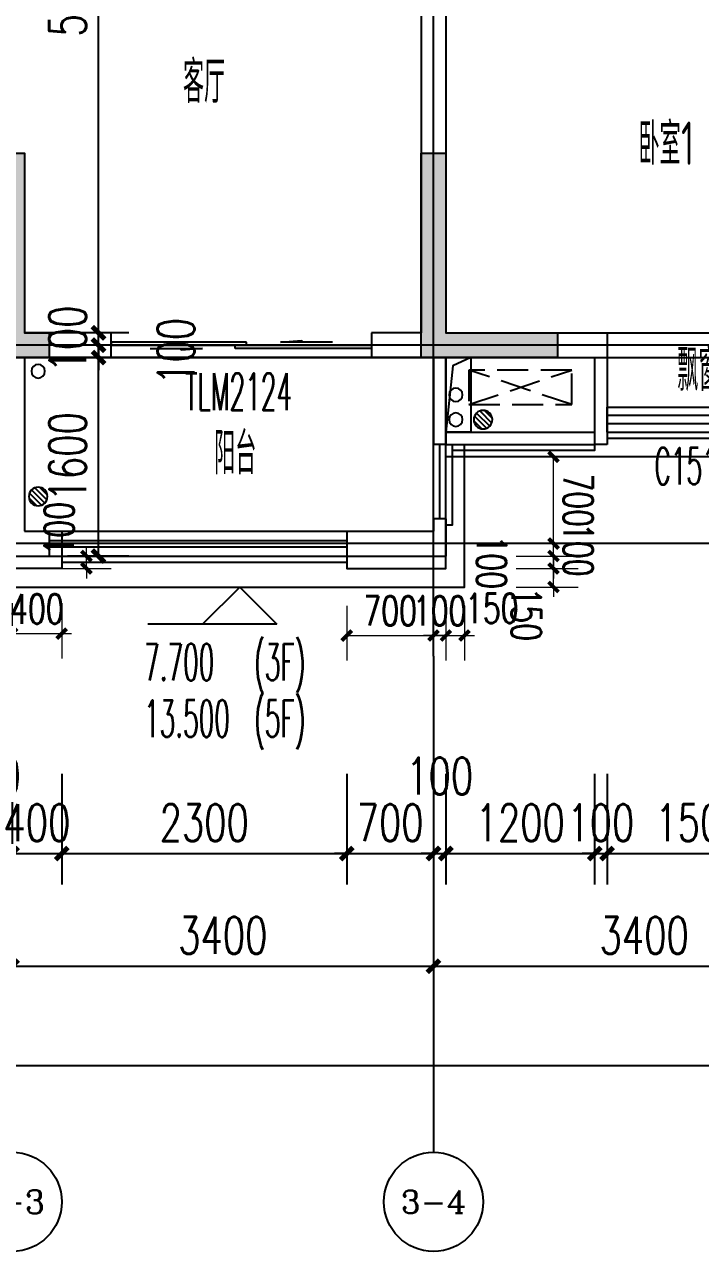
# Model space of a CAD drawing. Extents: x -59851 to 653804, y -249523 to 437614.
# Drawn here: x -37214 to -31760, y 61097 to 70992 of the extents above; entities that cross this region are included whole.
import ezdxf
from ezdxf.enums import TextEntityAlignment as Align

# ---------------------------------------------------------------- set-up
doc = ezdxf.new("R2010")
doc.units = 0
doc.header["$LTSCALE"] = 1000
doc.header["$MEASUREMENT"] = 0
doc.linetypes.add('DASH', pattern=[0.35, 0.25, -0.1])
doc.layers.add('_S-PS(排水管)', color=255, linetype='Continuous', plot=False)
doc.layers.add('A-area(算半面积)', color=23, linetype='Continuous', plot=False)
for name, color, linetype in [('_S-YS(雨水管)', 3, 'Continuous'), ('_S-空调立管', 7, 'Continuous'), ('A-外装饰线脚', 7, 'Continuous'), ('A-洞口', 105, 'Continuous'), ('A-看线', 105, 'Continuous'), ('A-空调室外机', 5, 'DASH'), ('A-第三道尺寸线', 105, 'Continuous'), ('A-线脚看线', 9, 'Continuous'), ('AE-FLOR', 151, 'Continuous'), ('AXIS', 3, 'Continuous'), ('AXIS_TEXT', 7, 'Continuous'), ('DIM_ELEV', 3, 'Continuous'), ('DOTE', 16, 'Continuous'), ('mianji', 6, 'Continuous'), ('NL', 5, 'Continuous'), ('PUB_HATCH', 8, 'Continuous'), ('PUB_TEXT', 7, 'Continuous'), ('WALL', 2, 'Continuous'), ('WINDOW', 4, 'Continuous'), ('WINDOW_TEXT', 7, 'Continuous'), ('剪力墙', 6, 'Continuous'), ('栏杆', 142, 'Continuous')]:
    doc.layers.add(name, color=color, linetype=linetype)
doc.layers.add('A-第四道尺寸线(线脚尺寸)', color=105, linetype='Continuous', lineweight=5)
doc.styles.add('_TCH_AXIS', font='COMPLEX', dxfattribs={"bigfont": 'GBCBIG'})
doc.styles.add('_TCH_DIM', font='SIMPLEX.shx', dxfattribs={"width": 0.7, "bigfont": 'GBCBIG.shx'})
doc.styles.add('_TCH_DIM_T3', font='SIMPLEX.shx', dxfattribs={"width": 0.705882, "bigfont": 'GBCBIG.shx'})
doc.styles.add('_TCH_WINDOW', font='SIMPLEX.shx', dxfattribs={"width": 0.7, "height": 3.5, "bigfont": 'GBCBIG.shx'})
doc.styles.add('COMPLEX', font='COMPLEX')
doc.styles.get("Standard").update_dxf_attribs({"font": 'gbenor.shx', "width": 0.7, "bigfont": 'gbcbig.shx'})
doc.dimstyles.new('_TCH_ARCH&&100', dxfattribs={"dimtxt": 297.5, "dimasz": 100, "dimexe": 250, "dimexo": 300, "dimgap": 100, "dimtad": 1, "dimdec": 0, "dimzin": 0, "dimdsep": 46, "dimtxsty": '_TCH_DIM_T3', "dimblk": 'ARCHTICK', "dimcen": 0.09, "dimclrt": 7, "dimazin": 2, "dimtfac": 1, "dimtdec": 0, "dimtix": 1, "dimtmove": 2, "dimatfit": 3, "dimfxl": 0, "dimtolj": 1, "dimtzin": 0, "dimarcsym": 0})
doc.dimstyles.new('_TCH_ARCH&&80', dxfattribs={"dimtxt": 238, "dimasz": 80, "dimexe": 200, "dimexo": 240, "dimgap": 80, "dimtad": 1, "dimdec": 0, "dimzin": 0, "dimdsep": 46, "dimtxsty": '_TCH_DIM_T3', "dimblk": 'ARCHTICK', "dimcen": 0.09, "dimclrt": 7, "dimazin": 2, "dimtfac": 1, "dimtdec": 0, "dimtix": 1, "dimtmove": 2, "dimatfit": 3, "dimfxl": 0, "dimtolj": 1, "dimtzin": 0, "dimarcsym": 0})

# ---------------------------------------------------------------- blocks, each defined once
blk = doc.blocks.new('fdsfdsgfdsgb')
at = {"layer": 'mianji'}
blk.add_lwpolyline([(-195608.2, 146788.3), (-196208.2, 146788.3), (-196208.2, 146588.3), (-201808.2, 146588.3), (-201808.2, 145188.3), (-203408.2, 145188.3), (-203408.2, 151788.3), (-198208.2, 151788.3), (-198208.2, 152688.3), (-201608.2, 152688.3), (-201608.2, 158588.3), (-205208.2, 158588.3), (-205208.2, 156788.3), (-208608.2, 156788.3), (-208608.2, 148288.3), (-207208.2, 148288.3), (-207208.2, 146488.3), (-208608.2, 146488.3), (-208608.2, 137588.3), (-164208.2, 137588.3)], dxfattribs=at)
blk.add_lwpolyline([(-205208.2, 137588.3), (-205208.2, 135988.3), (-198208.2, 135988.3), (-198208.2, 137588.3)], close=True, dxfattribs=at)
blk = doc.blocks.new('zhouxianssceng0329')
at = {"layer": 'DOTE'}
for p, q in [((-33913.7, 132089.9), (-33913.7, 156469.4)), ((5501.3, 134598.2), (-44988.6, 134598.2)), ((5501.3, 132998.2), (-44988.6, 132998.2))]:
    blk.add_line(p, q, dxfattribs=at)
blk = doc.blocks.new('jgjlq030328')
at = {"layer": 'PUB_HATCH'}
for points in [[(-283935, 8011.9), (-283935, 8211.9), (-283735, 8211.9), (-283735, 9661.9), (-283535, 9661.9), (-283535, 8211.9), (-283335, 8211.9), (-283335, 8011.9)], [(-280335, 9661.9), (-280135, 9661.9), (-280135, 8211.9), (-279235, 8211.9), (-279235, 8011.9), (-280335, 8011.9)]]:
    blk.add_hatch(color=256, dxfattribs=at).paths.add_polyline_path(points)
at = {"layer": '剪力墙'}
for points in [[(-283935, 8011.9), (-283935, 8211.9), (-283735, 8211.9), (-283735, 9661.9), (-283535, 9661.9), (-283535, 8211.9), (-283335, 8211.9), (-283335, 8011.9), (-283935, 8011.9), (-283535, 8011.9)], [(-280335, 8211.9), (-280335, 8211.9)]]:
    blk.add_lwpolyline(points, dxfattribs=at)
blk.add_lwpolyline([(-280335, 9661.9), (-280135, 9661.9), (-280135, 8211.9), (-279235, 8211.9), (-279235, 8011.9), (-280335, 8011.9)], close=True, dxfattribs=at)
blk = doc.blocks.new('ktswaj')
at = {"linetype": 'DASH'}
blk.add_lwpolyline([(15990.1, 179082.6), (15990.1, 178253.3), (16268.4, 178253.3), (16268.4, 179082.6)], close=True, dxfattribs=at)
for points in [[(15990.1, 179082.6), (16268.4, 178253.3)], [(15990.1, 178253.3), (16268.4, 179082.6)]]:
    blk.add_lwpolyline(points, dxfattribs=at)
blk = doc.blocks.new('$DorLib2D$00000131')
at = {"color": 0, "linetype": 'Continuous'}
for p, q in [((0.15, 0.125), (0.2319, 0.1973)), ((0.2319, 0.1973), (0.2319, 0.125)), ((-0.5, 0.125), (-0.5, 0)), ((0.0192, 0.125), (-0.5, 0.125)), ((0.0192, 0), (0.0192, 0.125)), ((0.35, 0.125), (0.15, 0.125)), ((-0.5, 0), (0.0192, 0)), ((-0.024, 0), (0.5, 0)), ((-0.024, -0.125), (-0.024, 0)), ((0.5, 0), (0.5, -0.125)), ((-0.35, -0.125), (-0.15, -0.125)), ((-0.2319, -0.1973), (-0.2319, -0.125)), ((-0.15, -0.125), (-0.2319, -0.1973)), ((0.5, -0.125), (-0.024, -0.125))]:
    blk.add_line(p, q, dxfattribs=at)
blk = doc.blocks.new('$TCHSYS$WIN2D')
for p, q in [((-0.5, 0.5), (0.5, 0.5)), ((-0.5, 0.5), (-0.5, -0.5)), ((0.5, 0.5), (0.5, -0.5)), ((0.5, 0.1667), (-0.5, 0.1667)), ((0.5, -0.1667), (-0.5, -0.1667)), ((-0.5, -0.5), (0.5, -0.5))]:
    blk.add_line(p, q)
blk = doc.blocks.new('_ArchTick')
at = {"color": 0, "linetype": 'ByBlock', "const_width": 0.4}
blk.add_lwpolyline([(-0.5, -0.5), (0.5, 0.5)], dxfattribs=at)
blk = doc.blocks.new('*D722')
at = {"layer": 'A-第三道尺寸线', "color": 0, "lineweight": -2, "transparency": 16777216}
for p, q in [((6050.3, 166234.8), (5554.3, 166234.8)), ((5804.3, 160734.8), (5804.3, 166234.8)), ((6050.3, 160734.8), (5554.3, 160734.8))]:
    blk.add_line(p, q, dxfattribs=at)
at = {"layer": 'Defpoints', "color": 0, "transparency": 16777216}
for p in [(5804.3, 166234.8), (6350.3, 166234.8), (6350.3, 160734.8)]:
    blk.add_point(p, dxfattribs=at)
at = {"layer": 'A-第三道尺寸线', "color": 0, "lineweight": -2, "transparency": 16777216, "xscale": 100, "yscale": 100, "zscale": 100}
for p, rotation in [((5804.3, 166234.8), 90), ((5804.3, 160734.8), 270)]:
    blk.add_blockref('_ArchTick', p, dxfattribs=dict(at, rotation=rotation))
at = {"layer": 'A-第三道尺寸线', "color": 7, "transparency": 16777216, "insert": (5555.6, 163484.8), "char_height": 297.5, "attachment_point": 5, "rotation": 90, "style": '_TCH_DIM_T3'}
blk.add_mtext('\\A1;5500', dxfattribs=at)
blk = doc.blocks.new('*D723')
at = {"layer": 'A-第三道尺寸线', "color": 0, "lineweight": -2, "transparency": 16777216}
for p, q in [((5804.3, 160734.8), (5804.3, 160834.8)), ((6050.3, 160734.8), (5554.3, 160734.8)), ((5804.3, 160634.8), (5804.3, 160734.8)), ((6050.3, 160634.8), (5554.3, 160634.8)), ((5804.3, 160634.8), (5804.3, 160534.8))]:
    blk.add_line(p, q, dxfattribs=at)
at = {"layer": 'Defpoints', "color": 0, "transparency": 16777216}
for p in [(5804.3, 160734.8), (6350.3, 160734.8), (6350.3, 160634.8)]:
    blk.add_point(p, dxfattribs=at)
at = {"layer": 'A-第三道尺寸线', "color": 0, "lineweight": -2, "transparency": 16777216, "xscale": 100, "yscale": 100, "zscale": 100}
for p, rotation in [((5804.3, 160734.8), 270), ((5804.3, 160634.8), 90)]:
    blk.add_blockref('_ArchTick', p, dxfattribs=dict(at, rotation=rotation))
at = {"layer": 'A-第三道尺寸线', "color": 7, "transparency": 16777216, "insert": (5555.6, 160684.8), "char_height": 297.5, "attachment_point": 5, "rotation": 90, "style": '_TCH_DIM_T3'}
blk.add_mtext('\\A1;100', dxfattribs=at)
blk = doc.blocks.new('*D724')
at = {"layer": 'A-第三道尺寸线', "color": 0, "lineweight": -2, "transparency": 16777216}
for p, q in [((5804.3, 160634.8), (5804.3, 160734.8)), ((6050.3, 160634.8), (5554.3, 160634.8)), ((5804.3, 160534.8), (5804.3, 160634.8)), ((6050.3, 160534.8), (5554.3, 160534.8)), ((5804.3, 160534.8), (5804.3, 160434.8))]:
    blk.add_line(p, q, dxfattribs=at)
at = {"layer": 'Defpoints', "color": 0, "transparency": 16777216}
for p in [(5804.3, 160634.8), (6350.3, 160634.8), (6350.3, 160534.8)]:
    blk.add_point(p, dxfattribs=at)
at = {"layer": 'A-第三道尺寸线', "color": 0, "lineweight": -2, "transparency": 16777216, "xscale": 100, "yscale": 100, "zscale": 100}
for p, rotation in [((5804.3, 160634.8), 270), ((5804.3, 160534.8), 90)]:
    blk.add_blockref('_ArchTick', p, dxfattribs=dict(at, rotation=rotation))
at = {"layer": 'A-第三道尺寸线', "color": 7, "transparency": 16777216, "insert": (6429.3, 160584.8), "char_height": 297.5, "attachment_point": 5, "rotation": 90, "style": '_TCH_DIM_T3'}
blk.add_mtext('\\A1;100', dxfattribs=at)
blk = doc.blocks.new('*D725')
at = {"layer": 'A-第三道尺寸线', "color": 0, "lineweight": -2, "transparency": 16777216}
for p, q in [((6050.3, 160534.8), (5554.3, 160534.8)), ((5804.3, 158934.8), (5804.3, 160534.8)), ((6050.3, 158934.8), (5554.3, 158934.8))]:
    blk.add_line(p, q, dxfattribs=at)
at = {"layer": 'Defpoints', "color": 0, "transparency": 16777216}
for p in [(5804.3, 160534.8), (6350.3, 160534.8), (6350.3, 158934.8)]:
    blk.add_point(p, dxfattribs=at)
at = {"layer": 'A-第三道尺寸线', "color": 0, "lineweight": -2, "transparency": 16777216, "xscale": 100, "yscale": 100, "zscale": 100}
for p, rotation in [((5804.3, 160534.8), 90), ((5804.3, 158934.8), 270)]:
    blk.add_blockref('_ArchTick', p, dxfattribs=dict(at, rotation=rotation))
at = {"layer": 'A-第三道尺寸线', "color": 7, "transparency": 16777216, "insert": (5555.6, 159734.8), "char_height": 297.5, "attachment_point": 5, "rotation": 90, "style": '_TCH_DIM_T3'}
blk.add_mtext('\\A1;1600', dxfattribs=at)
blk = doc.blocks.new('ssxianjiao0329')
at = {"layer": 'A-外装饰线脚'}
for points in [[(-36913.7, 132898.2), (-36913.7, 132798.2), (-37713.7, 132798.2), (-37713.7, 132898.2)], [(-34613.7, 132898.2), (-34613.7, 132798.2), (-33813.7, 132798.2), (-33813.7, 132898.2)]]:
    blk.add_lwpolyline(points, dxfattribs=at)
at = {"layer": 'A-线脚看线'}
for points in [[(-33813.7, 133798.2), (-33763.7, 133798.2), (-33763.7, 133148.2), (-33813.7, 133148.2)], [(-32613.7, 133798.2), (-32613.7, 133748.2), (-33763.7, 133748.2)], [(-32513.7, 133848.2), (-31013.7, 133848.2)], [(-36913.7, 132848.2), (-34613.7, 132848.2)]]:
    blk.add_lwpolyline(points, dxfattribs=at)
blk = doc.blocks.new('jfdsajjfjkjhhj')
at = {"layer": 'A-洞口'}
blk.add_lwpolyline([(-56303.8, 137588.3), (-56103.8, 137588.3), (-56103.8, 136988.3), (-56303.8, 136988.3)], close=True, dxfattribs=at)
blk.add_lwpolyline([(-56103.8, 137588.3), (-56249.2, 137521.8), (-56303.8, 136988.3)], dxfattribs=at)
blk = doc.blocks.new('huxingdongkoupiaochuangyangtai')
blk.add_blockref('jfdsajjfjkjhhj', (22490.1, 0))
blk = doc.blocks.new('*D332')
at = {"layer": 'A-第四道尺寸线(线脚尺寸)', "color": 0, "lineweight": -2, "transparency": 16777216}
for p, q in [((-37313.7, 73118.9), (-37313.7, 72672.4)), ((-36913.7, 73118.9), (-36913.7, 72672.4)), ((-37313.7, 72872.4), (-37393.7, 72872.4)), ((-37313.7, 72872.4), (-36913.7, 72872.4)), ((-36913.7, 72872.4), (-36833.7, 72872.4))]:
    blk.add_line(p, q, dxfattribs=at)
at = {"layer": 'Defpoints', "color": 0, "transparency": 16777216}
for p in [(-37313.7, 73358.9), (-36913.7, 73358.9), (-36913.7, 72872.4)]:
    blk.add_point(p, dxfattribs=at)
at = {"layer": 'A-第四道尺寸线(线脚尺寸)', "color": 0, "lineweight": -2, "transparency": 16777216, "xscale": 80, "yscale": 80, "zscale": 80}
blk.add_blockref('_ArchTick', (-37313.7, 72872.4), dxfattribs=at)
at = {"layer": 'A-第四道尺寸线(线脚尺寸)', "color": 0, "lineweight": -2, "transparency": 16777216, "xscale": 80, "yscale": 80, "zscale": 80, "rotation": 180}
blk.add_blockref('_ArchTick', (-36913.7, 72872.4), dxfattribs=at)
at = {"layer": 'A-第四道尺寸线(线脚尺寸)', "color": 7, "transparency": 16777216, "insert": (-37113.7, 73071.4), "char_height": 238, "attachment_point": 5, "style": '_TCH_DIM_T3'}
blk.add_mtext('\\A1;400', dxfattribs=at)
blk = doc.blocks.new('*D333')
at = {"layer": 'A-第四道尺寸线(线脚尺寸)', "color": 0, "lineweight": -2, "transparency": 16777216}
for p, q in [((-34613.7, 73097.1), (-34613.7, 72656.9)), ((-33913.7, 73097.1), (-33913.7, 72656.9)), ((-34613.7, 72856.9), (-33913.7, 72856.9))]:
    blk.add_line(p, q, dxfattribs=at)
at = {"layer": 'Defpoints', "color": 0, "transparency": 16777216}
for p in [(-34613.7, 73337.1), (-33913.7, 73337.1), (-33913.7, 72856.9)]:
    blk.add_point(p, dxfattribs=at)
at = {"layer": 'A-第四道尺寸线(线脚尺寸)', "color": 0, "lineweight": -2, "transparency": 16777216, "xscale": 80, "yscale": 80, "zscale": 80, "rotation": 180}
blk.add_blockref('_ArchTick', (-34613.7, 72856.9), dxfattribs=at)
at = {"layer": 'A-第四道尺寸线(线脚尺寸)', "color": 0, "lineweight": -2, "transparency": 16777216, "xscale": 80, "yscale": 80, "zscale": 80}
blk.add_blockref('_ArchTick', (-33913.7, 72856.9), dxfattribs=at)
at = {"layer": 'A-第四道尺寸线(线脚尺寸)', "color": 7, "transparency": 16777216, "insert": (-34263.7, 73055.9), "char_height": 238, "attachment_point": 5, "style": '_TCH_DIM_T3'}
blk.add_mtext('\\A1;700', dxfattribs=at)
blk = doc.blocks.new('*D334')
at = {"layer": 'A-第四道尺寸线(线脚尺寸)', "color": 0, "lineweight": -2, "transparency": 16777216}
for p, q in [((-33913.7, 73097.1), (-33913.7, 72656.9)), ((-33813.7, 73097.1), (-33813.7, 72656.9)), ((-33913.7, 72856.9), (-33993.7, 72856.9)), ((-33913.7, 72856.9), (-33813.7, 72856.9)), ((-33813.7, 72856.9), (-33733.7, 72856.9))]:
    blk.add_line(p, q, dxfattribs=at)
at = {"layer": 'Defpoints', "color": 0, "transparency": 16777216}
for p in [(-33913.7, 73337.1), (-33813.7, 73337.1), (-33813.7, 72856.9)]:
    blk.add_point(p, dxfattribs=at)
at = {"layer": 'A-第四道尺寸线(线脚尺寸)', "color": 0, "lineweight": -2, "transparency": 16777216, "xscale": 80, "yscale": 80, "zscale": 80}
blk.add_blockref('_ArchTick', (-33913.7, 72856.9), dxfattribs=at)
at = {"layer": 'A-第四道尺寸线(线脚尺寸)', "color": 0, "lineweight": -2, "transparency": 16777216, "xscale": 80, "yscale": 80, "zscale": 80, "rotation": 180}
blk.add_blockref('_ArchTick', (-33813.7, 72856.9), dxfattribs=at)
at = {"layer": 'A-第四道尺寸线(线脚尺寸)', "color": 7, "transparency": 16777216, "insert": (-33863.7, 73055.9), "char_height": 238, "attachment_point": 5, "style": '_TCH_DIM_T3'}
blk.add_mtext('\\A1;100', dxfattribs=at)
blk = doc.blocks.new('*D335')
at = {"layer": 'A-第四道尺寸线(线脚尺寸)', "color": 0, "lineweight": -2, "transparency": 16777216}
for p, q in [((-33813.7, 73097.1), (-33813.7, 72656.9)), ((-33663.7, 73097.1), (-33663.7, 72656.9)), ((-33813.7, 72856.9), (-33893.7, 72856.9)), ((-33813.7, 72856.9), (-33663.7, 72856.9)), ((-33663.7, 72856.9), (-33583.7, 72856.9))]:
    blk.add_line(p, q, dxfattribs=at)
at = {"layer": 'Defpoints', "color": 0, "transparency": 16777216}
for p in [(-33813.7, 73337.1), (-33663.7, 73337.1), (-33663.7, 72856.9)]:
    blk.add_point(p, dxfattribs=at)
at = {"layer": 'A-第四道尺寸线(线脚尺寸)', "color": 0, "lineweight": -2, "transparency": 16777216, "xscale": 80, "yscale": 80, "zscale": 80}
blk.add_blockref('_ArchTick', (-33813.7, 72856.9), dxfattribs=at)
at = {"layer": 'A-第四道尺寸线(线脚尺寸)', "color": 0, "lineweight": -2, "transparency": 16777216, "xscale": 80, "yscale": 80, "zscale": 80, "rotation": 180}
blk.add_blockref('_ArchTick', (-33663.7, 72856.9), dxfattribs=at)
at = {"layer": 'A-第四道尺寸线(线脚尺寸)', "color": 7, "transparency": 16777216, "insert": (-33443.7, 73076.9), "char_height": 238, "attachment_point": 5, "style": '_TCH_DIM_T3'}
blk.add_mtext('\\A1;150', dxfattribs=at)
blk = doc.blocks.new('*D373')
at = {"layer": 'A-第四道尺寸线(线脚尺寸)', "color": 0, "lineweight": -2, "transparency": 16777216}
for p, q in [((-36714.6, 73498.2), (-36714.6, 73578.2)), ((-36923.5, 73498.2), (-36514.6, 73498.2)), ((-36714.6, 73398.2), (-36714.6, 73498.2)), ((-36923.5, 73398.2), (-36514.6, 73398.2)), ((-36714.6, 73398.2), (-36714.6, 73318.2))]:
    blk.add_line(p, q, dxfattribs=at)
at = {"layer": 'Defpoints', "color": 0, "transparency": 16777216}
for p in [(-37163.5, 73498.2), (-36714.6, 73498.2), (-37163.5, 73398.2)]:
    blk.add_point(p, dxfattribs=at)
at = {"layer": 'A-第四道尺寸线(线脚尺寸)', "color": 0, "lineweight": -2, "transparency": 16777216, "xscale": 80, "yscale": 80, "zscale": 80}
for p, rotation in [((-36714.6, 73498.2), 270), ((-36714.6, 73398.2), 90)]:
    blk.add_blockref('_ArchTick', p, dxfattribs=dict(at, rotation=rotation))
at = {"layer": 'A-第四道尺寸线(线脚尺寸)', "color": 7, "transparency": 16777216, "insert": (-36934.6, 73718.2), "char_height": 238, "attachment_point": 5, "rotation": 90, "style": '_TCH_DIM_T3'}
blk.add_mtext('\\A1;100', dxfattribs=at)
blk = doc.blocks.new('*D374')
at = {"layer": 'A-第四道尺寸线(线脚尺寸)', "color": 0, "lineweight": -2, "transparency": 16777216}
for p, q in [((-33247.3, 74298.3), (-32745.4, 74298.3)), ((-32945.4, 73598.3), (-32945.4, 74298.3)), ((-33247.3, 73598.2), (-32745.4, 73598.3))]:
    blk.add_line(p, q, dxfattribs=at)
at = {"layer": 'Defpoints', "color": 0, "transparency": 16777216}
for p in [(-33487.3, 74298.2), (-32945.4, 74298.3), (-33487.3, 73598.2)]:
    blk.add_point(p, dxfattribs=at)
at = {"layer": 'A-第四道尺寸线(线脚尺寸)', "color": 0, "lineweight": -2, "transparency": 16777216, "xscale": 80, "yscale": 80, "zscale": 80}
for p, rotation in [((-32945.4, 74298.3), 90.00275923688999), ((-32945.4, 73598.3), 270.00275923689)]:
    blk.add_blockref('_ArchTick', p, dxfattribs=dict(at, rotation=rotation))
at = {"layer": 'A-第四道尺寸线(线脚尺寸)', "color": 7, "transparency": 16777216, "insert": (-32746.4, 73948.3), "char_height": 238, "attachment_point": 5, "rotation": 270.00276, "style": '_TCH_DIM_T3'}
blk.add_mtext('\\A1;700', dxfattribs=at)
blk = doc.blocks.new('*D375')
at = {"layer": 'A-第四道尺寸线(线脚尺寸)', "color": 0, "lineweight": -2, "transparency": 16777216}
for p, q in [((-32945.4, 73598.3), (-32945.4, 73678.3)), ((-33247.3, 73598.2), (-32745.4, 73598.3)), ((-32945.4, 73498.3), (-32945.4, 73598.3)), ((-33247.2, 73498.2), (-32745.4, 73498.3)), ((-32945.4, 73498.3), (-32945.4, 73418.3))]:
    blk.add_line(p, q, dxfattribs=at)
at = {"layer": 'Defpoints', "color": 0, "transparency": 16777216}
for p in [(-33487.3, 73598.2), (-32945.4, 73598.3), (-33487.2, 73498.2)]:
    blk.add_point(p, dxfattribs=at)
at = {"layer": 'A-第四道尺寸线(线脚尺寸)', "color": 0, "lineweight": -2, "transparency": 16777216, "xscale": 80, "yscale": 80, "zscale": 80}
for p, rotation in [((-32945.4, 73598.3), 270.0027592368911), ((-32945.4, 73498.3), 90.00275923689107)]:
    blk.add_blockref('_ArchTick', p, dxfattribs=dict(at, rotation=rotation))
at = {"layer": 'A-第四道尺寸线(线脚尺寸)', "color": 7, "transparency": 16777216, "insert": (-32746.4, 73548.3), "char_height": 238, "attachment_point": 5, "rotation": 270.00276, "style": '_TCH_DIM_T3'}
blk.add_mtext('\\A1;100', dxfattribs=at)
blk = doc.blocks.new('*D376')
at = {"layer": 'A-第四道尺寸线(线脚尺寸)', "color": 0, "lineweight": -2, "transparency": 16777216}
for p, q in [((-32945.4, 73498.3), (-32945.4, 73578.3)), ((-33247.2, 73498.2), (-32745.4, 73498.3)), ((-32945.4, 73398.2), (-32945.4, 73498.3)), ((-33247.2, 73398.2), (-32745.4, 73398.3)), ((-32945.4, 73398.2), (-32945.4, 73318.2))]:
    blk.add_line(p, q, dxfattribs=at)
at = {"layer": 'Defpoints', "color": 0, "transparency": 16777216}
for p in [(-33487.2, 73498.2), (-32945.4, 73498.3), (-33487.2, 73398.2)]:
    blk.add_point(p, dxfattribs=at)
at = {"layer": 'A-第四道尺寸线(线脚尺寸)', "color": 0, "lineweight": -2, "transparency": 16777216, "xscale": 80, "yscale": 80, "zscale": 80}
for p, rotation in [((-32945.4, 73498.3), 270.0027592368899), ((-32945.4, 73398.2), 90.0027592368899)]:
    blk.add_blockref('_ArchTick', p, dxfattribs=dict(at, rotation=rotation))
at = {"layer": 'A-第四道尺寸线(线脚尺寸)', "color": 7, "transparency": 16777216, "insert": (-33445.4, 73448.2), "char_height": 238, "attachment_point": 5, "rotation": 270.00276, "style": '_TCH_DIM_T3'}
blk.add_mtext('\\A1;100', dxfattribs=at)
blk = doc.blocks.new('*D377')
at = {"layer": 'A-第四道尺寸线(线脚尺寸)', "color": 0, "lineweight": -2, "transparency": 16777216}
for p, q in [((-32945.4, 73398.2), (-32945.4, 73478.2)), ((-33247.2, 73398.2), (-32745.4, 73398.3)), ((-32945.4, 73248.3), (-32945.4, 73398.2)), ((-33247.2, 73248.3), (-32745.4, 73248.3)), ((-32945.4, 73248.3), (-32945.4, 73168.3))]:
    blk.add_line(p, q, dxfattribs=at)
at = {"layer": 'Defpoints', "color": 0, "transparency": 16777216}
for p in [(-33487.2, 73398.2), (-32945.4, 73398.2), (-33487.2, 73248.2)]:
    blk.add_point(p, dxfattribs=at)
at = {"layer": 'A-第四道尺寸线(线脚尺寸)', "color": 0, "lineweight": -2, "transparency": 16777216, "xscale": 80, "yscale": 80, "zscale": 80}
for p, rotation in [((-32945.4, 73398.2), 270.00275923689), ((-32945.4, 73248.3), 90.00275923688999)]:
    blk.add_blockref('_ArchTick', p, dxfattribs=dict(at, rotation=rotation))
at = {"layer": 'A-第四道尺寸线(线脚尺寸)', "color": 7, "transparency": 16777216, "insert": (-33165.4, 73028.3), "char_height": 238, "attachment_point": 5, "rotation": 270.00276, "style": '_TCH_DIM_T3'}
blk.add_mtext('\\A1;150', dxfattribs=at)
blk = doc.blocks.new('_LV13')
at = {"color": 0}
for p, q in [((-0.071, 0.495), (-0.495, 0.071)), ((0.183, 0.465), (-0.465, -0.183)), ((0.354, 0.354), (-0.354, -0.354)), ((0.465, 0.183), (-0.183, -0.465)), ((0.495, -0.071), (0.071, -0.495))]:
    blk.add_line(p, q, dxfattribs=at)
blk.add_circle((0, 0), 0.5)
blk = doc.blocks.new('e330505')
at = {"layer": '_S-PS(排水管)'}
blk.add_lwpolyline([(-37158.7, 137478.3, 1), (-37048.7, 137478.3, 1)], format="xyb", close=True, dxfattribs=at)
at = {"layer": '_S-YS(雨水管)'}
blk.add_lwpolyline([(-33678.7, 137288.3, 1), (-33788.7, 137288.3, 1)], format="xyb", close=True, dxfattribs=at)
at = {"layer": '_S-空调立管'}
blk.add_lwpolyline([(-33678.7, 137088.3, 1), (-33788.7, 137088.3, 1)], format="xyb", close=True, dxfattribs=at)
at = {"layer": 'NL', "ltscale": 0.5, "extrusion": (0, 0, -1), "xscale": 150, "yscale": 150, "zscale": -150}
for p in [(33513.7, 137088.3), (37103.7, 136468.3)]:
    blk.add_blockref('_LV13', p, dxfattribs=at)
blk = doc.blocks.new('*D2564')
at = {"layer": 'A-第三道尺寸线', "color": 0, "lineweight": -2, "transparency": 16777216}
for p, q in [((-32513.7, 64950), (-32513.7, 64056.4)), ((-31013.7, 64950), (-31013.7, 64056.4)), ((-32513.7, 64306.4), (-31013.7, 64306.4))]:
    blk.add_line(p, q, dxfattribs=at)
at = {"layer": 'Defpoints', "color": 0, "transparency": 16777216}
for p in [(-32513.7, 65250), (-31013.7, 65250), (-31013.7, 64306.4)]:
    blk.add_point(p, dxfattribs=at)
at = {"layer": 'A-第三道尺寸线', "color": 0, "lineweight": -2, "transparency": 16777216, "xscale": 100, "yscale": 100, "zscale": 100, "rotation": 180}
blk.add_blockref('_ArchTick', (-32513.7, 64306.4), dxfattribs=at)
at = {"layer": 'A-第三道尺寸线', "color": 0, "lineweight": -2, "transparency": 16777216, "xscale": 100, "yscale": 100, "zscale": 100}
blk.add_blockref('_ArchTick', (-31013.7, 64306.4), dxfattribs=at)
at = {"layer": 'A-第三道尺寸线', "color": 7, "transparency": 16777216, "insert": (-31763.7, 64555.1), "char_height": 297.5, "attachment_point": 5, "style": '_TCH_DIM_T3'}
blk.add_mtext('\\A1;1500', dxfattribs=at)
blk = doc.blocks.new('*D2565')
at = {"layer": 'A-第三道尺寸线', "color": 0, "lineweight": -2, "transparency": 16777216}
for p, q in [((-32613.7, 64950), (-32613.7, 64056.4)), ((-32513.7, 64950), (-32513.7, 64056.4)), ((-32613.7, 64306.4), (-32713.7, 64306.4)), ((-32613.7, 64306.4), (-32513.7, 64306.4)), ((-32513.7, 64306.4), (-32413.7, 64306.4))]:
    blk.add_line(p, q, dxfattribs=at)
at = {"layer": 'Defpoints', "color": 0, "transparency": 16777216}
for p in [(-32613.7, 65250), (-32513.7, 65250), (-32513.7, 64306.4)]:
    blk.add_point(p, dxfattribs=at)
at = {"layer": 'A-第三道尺寸线', "color": 0, "lineweight": -2, "transparency": 16777216, "xscale": 100, "yscale": 100, "zscale": 100}
blk.add_blockref('_ArchTick', (-32613.7, 64306.4), dxfattribs=at)
at = {"layer": 'A-第三道尺寸线', "color": 0, "lineweight": -2, "transparency": 16777216, "xscale": 100, "yscale": 100, "zscale": 100, "rotation": 180}
blk.add_blockref('_ArchTick', (-32513.7, 64306.4), dxfattribs=at)
at = {"layer": 'A-第三道尺寸线', "color": 7, "transparency": 16777216, "insert": (-32563.7, 64555.1), "char_height": 297.5, "attachment_point": 5, "style": '_TCH_DIM_T3'}
blk.add_mtext('\\A1;100', dxfattribs=at)
blk = doc.blocks.new('*D2566')
at = {"layer": 'A-第三道尺寸线', "color": 0, "lineweight": -2, "transparency": 16777216}
for p, q in [((-33813.7, 64950), (-33813.7, 64056.4)), ((-32613.7, 64950), (-32613.7, 64056.4)), ((-33813.7, 64306.4), (-32613.7, 64306.4))]:
    blk.add_line(p, q, dxfattribs=at)
at = {"layer": 'Defpoints', "color": 0, "transparency": 16777216}
for p in [(-33813.7, 65250), (-32613.7, 65250), (-32613.7, 64306.4)]:
    blk.add_point(p, dxfattribs=at)
at = {"layer": 'A-第三道尺寸线', "color": 0, "lineweight": -2, "transparency": 16777216, "xscale": 100, "yscale": 100, "zscale": 100, "rotation": 180}
blk.add_blockref('_ArchTick', (-33813.7, 64306.4), dxfattribs=at)
at = {"layer": 'A-第三道尺寸线', "color": 0, "lineweight": -2, "transparency": 16777216, "xscale": 100, "yscale": 100, "zscale": 100}
blk.add_blockref('_ArchTick', (-32613.7, 64306.4), dxfattribs=at)
at = {"layer": 'A-第三道尺寸线', "color": 7, "transparency": 16777216, "insert": (-33213.7, 64555.1), "char_height": 297.5, "attachment_point": 5, "style": '_TCH_DIM_T3'}
blk.add_mtext('\\A1;1200', dxfattribs=at)
blk = doc.blocks.new('*D2567')
at = {"layer": 'A-第三道尺寸线', "color": 0, "lineweight": -2, "transparency": 16777216}
for p, q in [((-33913.7, 64950), (-33913.7, 64056.4)), ((-33813.7, 64950), (-33813.7, 64056.4)), ((-33913.7, 64306.4), (-34013.7, 64306.4)), ((-33913.7, 64306.4), (-33813.7, 64306.4)), ((-33813.7, 64306.4), (-33713.7, 64306.4))]:
    blk.add_line(p, q, dxfattribs=at)
at = {"layer": 'Defpoints', "color": 0, "transparency": 16777216}
for p in [(-33913.7, 65250), (-33813.7, 65250), (-33813.7, 64306.4)]:
    blk.add_point(p, dxfattribs=at)
at = {"layer": 'A-第三道尺寸线', "color": 0, "lineweight": -2, "transparency": 16777216, "xscale": 100, "yscale": 100, "zscale": 100}
blk.add_blockref('_ArchTick', (-33913.7, 64306.4), dxfattribs=at)
at = {"layer": 'A-第三道尺寸线', "color": 0, "lineweight": -2, "transparency": 16777216, "xscale": 100, "yscale": 100, "zscale": 100, "rotation": 180}
blk.add_blockref('_ArchTick', (-33813.7, 64306.4), dxfattribs=at)
at = {"layer": 'A-第三道尺寸线', "color": 7, "transparency": 16777216, "insert": (-33863.7, 64931.4), "char_height": 297.5, "attachment_point": 5, "style": '_TCH_DIM_T3'}
blk.add_mtext('\\A1;100', dxfattribs=at)
blk = doc.blocks.new('*D2568')
at = {"layer": 'A-第三道尺寸线', "color": 0, "lineweight": -2, "transparency": 16777216}
for p, q in [((-34613.7, 64950), (-34613.7, 64056.4)), ((-33913.7, 64950), (-33913.7, 64056.4)), ((-34613.7, 64306.4), (-34713.7, 64306.4)), ((-34613.7, 64306.4), (-33913.7, 64306.4)), ((-33913.7, 64306.4), (-33813.7, 64306.4))]:
    blk.add_line(p, q, dxfattribs=at)
at = {"layer": 'Defpoints', "color": 0, "transparency": 16777216}
for p in [(-34613.7, 65250), (-33913.7, 65250), (-33913.7, 64306.4)]:
    blk.add_point(p, dxfattribs=at)
at = {"layer": 'A-第三道尺寸线', "color": 0, "lineweight": -2, "transparency": 16777216, "xscale": 100, "yscale": 100, "zscale": 100}
blk.add_blockref('_ArchTick', (-34613.7, 64306.4), dxfattribs=at)
at = {"layer": 'A-第三道尺寸线', "color": 0, "lineweight": -2, "transparency": 16777216, "xscale": 100, "yscale": 100, "zscale": 100, "rotation": 180}
blk.add_blockref('_ArchTick', (-33913.7, 64306.4), dxfattribs=at)
at = {"layer": 'A-第三道尺寸线', "color": 7, "transparency": 16777216, "insert": (-34263.7, 64555.1), "char_height": 297.5, "attachment_point": 5, "style": '_TCH_DIM_T3'}
blk.add_mtext('\\A1;700', dxfattribs=at)
blk = doc.blocks.new('*D2569')
at = {"layer": 'A-第三道尺寸线', "color": 0, "lineweight": -2, "transparency": 16777216}
for p, q in [((-36913.7, 64950), (-36913.7, 64056.4)), ((-34613.7, 64950), (-34613.7, 64056.4)), ((-36913.7, 64306.4), (-34613.7, 64306.4))]:
    blk.add_line(p, q, dxfattribs=at)
at = {"layer": 'Defpoints', "color": 0, "transparency": 16777216}
for p in [(-36913.7, 65250), (-34613.7, 65250), (-34613.7, 64306.4)]:
    blk.add_point(p, dxfattribs=at)
at = {"layer": 'A-第三道尺寸线', "color": 0, "lineweight": -2, "transparency": 16777216, "xscale": 100, "yscale": 100, "zscale": 100, "rotation": 180}
blk.add_blockref('_ArchTick', (-36913.7, 64306.4), dxfattribs=at)
at = {"layer": 'A-第三道尺寸线', "color": 0, "lineweight": -2, "transparency": 16777216, "xscale": 100, "yscale": 100, "zscale": 100}
blk.add_blockref('_ArchTick', (-34613.7, 64306.4), dxfattribs=at)
at = {"layer": 'A-第三道尺寸线', "color": 7, "transparency": 16777216, "insert": (-35763.7, 64555.1), "char_height": 297.5, "attachment_point": 5, "style": '_TCH_DIM_T3'}
blk.add_mtext('\\A1;2300', dxfattribs=at)
blk = doc.blocks.new('*D2570')
at = {"layer": 'A-第三道尺寸线', "color": 0, "lineweight": -2, "transparency": 16777216}
for p, q in [((-37313.7, 64950), (-37313.7, 64056.4)), ((-36913.7, 64950), (-36913.7, 64056.4)), ((-37313.7, 64306.4), (-37413.7, 64306.4)), ((-37313.7, 64306.4), (-36913.7, 64306.4)), ((-36913.7, 64306.4), (-36813.7, 64306.4))]:
    blk.add_line(p, q, dxfattribs=at)
at = {"layer": 'Defpoints', "color": 0, "transparency": 16777216}
for p in [(-37313.7, 65250), (-36913.7, 65250), (-36913.7, 64306.4)]:
    blk.add_point(p, dxfattribs=at)
at = {"layer": 'A-第三道尺寸线', "color": 0, "lineweight": -2, "transparency": 16777216, "xscale": 100, "yscale": 100, "zscale": 100}
blk.add_blockref('_ArchTick', (-37313.7, 64306.4), dxfattribs=at)
at = {"layer": 'A-第三道尺寸线', "color": 0, "lineweight": -2, "transparency": 16777216, "xscale": 100, "yscale": 100, "zscale": 100, "rotation": 180}
blk.add_blockref('_ArchTick', (-36913.7, 64306.4), dxfattribs=at)
at = {"layer": 'A-第三道尺寸线', "color": 7, "transparency": 16777216, "insert": (-37113.7, 64555.1), "char_height": 297.5, "attachment_point": 5, "style": '_TCH_DIM_T3'}
blk.add_mtext('\\A1;400', dxfattribs=at)
blk = doc.blocks.new('*D2571')
at = {"layer": 'A-第三道尺寸线', "color": 0, "lineweight": -2, "transparency": 16777216}
for p, q in [((-37713.7, 64950), (-37713.7, 64056.4)), ((-37313.7, 64950), (-37313.7, 64056.4)), ((-37713.7, 64306.4), (-37313.7, 64306.4))]:
    blk.add_line(p, q, dxfattribs=at)
at = {"layer": 'Defpoints', "color": 0, "transparency": 16777216}
for p in [(-37713.7, 65250), (-37313.7, 65250), (-37313.7, 64306.4)]:
    blk.add_point(p, dxfattribs=at)
at = {"layer": 'A-第三道尺寸线', "color": 0, "lineweight": -2, "transparency": 16777216, "xscale": 100, "yscale": 100, "zscale": 100, "rotation": 180}
blk.add_blockref('_ArchTick', (-37713.7, 64306.4), dxfattribs=at)
at = {"layer": 'A-第三道尺寸线', "color": 0, "lineweight": -2, "transparency": 16777216, "xscale": 100, "yscale": 100, "zscale": 100}
blk.add_blockref('_ArchTick', (-37313.7, 64306.4), dxfattribs=at)
at = {"layer": 'A-第三道尺寸线', "color": 7, "transparency": 16777216, "insert": (-37513.7, 64931.4), "char_height": 297.5, "attachment_point": 5, "style": '_TCH_DIM_T3'}
blk.add_mtext('\\A1;400', dxfattribs=at)
blk = doc.blocks.new('*D2930')
at = {"layer": 'AXIS', "color": 0, "lineweight": -2, "transparency": 16777216}
for p, q in [((-37313.7, 65597.4), (-37313.7, 63147.4)), ((-33913.7, 65597.4), (-33913.7, 63147.4)), ((-37313.7, 63397.4), (-33913.7, 63397.4))]:
    blk.add_line(p, q, dxfattribs=at)
at = {"layer": 'Defpoints', "color": 0, "transparency": 16777216}
for p in [(-37313.7, 65897.4), (-33913.7, 65897.4), (-33913.7, 63397.4)]:
    blk.add_point(p, dxfattribs=at)
at = {"layer": 'AXIS', "color": 0, "lineweight": -2, "transparency": 16777216, "xscale": 100, "yscale": 100, "zscale": 100, "rotation": 180}
blk.add_blockref('_ArchTick', (-37313.7, 63397.4), dxfattribs=at)
at = {"layer": 'AXIS', "color": 0, "lineweight": -2, "transparency": 16777216, "xscale": 100, "yscale": 100, "zscale": 100}
blk.add_blockref('_ArchTick', (-33913.7, 63397.4), dxfattribs=at)
at = {"layer": 'AXIS', "color": 7, "transparency": 16777216, "insert": (-35613.7, 63646.1), "char_height": 297.5, "attachment_point": 5, "style": '_TCH_DIM_T3'}
blk.add_mtext('\\A1;3400', dxfattribs=at)
blk = doc.blocks.new('*D2931')
at = {"layer": 'AXIS', "color": 0, "lineweight": -2, "transparency": 16777216}
for p, q in [((-33913.7, 65597.4), (-33913.7, 63147.4)), ((-30513.7, 65597.4), (-30513.7, 63147.4)), ((-33913.7, 63397.4), (-30513.7, 63397.4))]:
    blk.add_line(p, q, dxfattribs=at)
at = {"layer": 'Defpoints', "color": 0, "transparency": 16777216}
for p in [(-33913.7, 65897.4), (-30513.7, 65897.4), (-30513.7, 63397.4)]:
    blk.add_point(p, dxfattribs=at)
at = {"layer": 'AXIS', "color": 0, "lineweight": -2, "transparency": 16777216, "xscale": 100, "yscale": 100, "zscale": 100, "rotation": 180}
blk.add_blockref('_ArchTick', (-33913.7, 63397.4), dxfattribs=at)
at = {"layer": 'AXIS', "color": 0, "lineweight": -2, "transparency": 16777216, "xscale": 100, "yscale": 100, "zscale": 100}
blk.add_blockref('_ArchTick', (-30513.7, 63397.4), dxfattribs=at)
at = {"layer": 'AXIS', "color": 7, "transparency": 16777216, "insert": (-32213.7, 63646.1), "char_height": 297.5, "attachment_point": 5, "style": '_TCH_DIM_T3'}
blk.add_mtext('\\A1;3400', dxfattribs=at)
blk = doc.blocks.new('*D2944')
at = {"layer": 'AXIS', "color": 0, "lineweight": -2, "transparency": 16777216}
for p, q in [((-44213.7, 63756.4), (-44213.7, 62347.4)), ((4686.3, 63756.4), (4686.3, 62347.4)), ((-44213.7, 62597.4), (4686.3, 62597.4))]:
    blk.add_line(p, q, dxfattribs=at)
at = {"layer": 'Defpoints', "color": 0, "transparency": 16777216}
for p in [(-44213.7, 64056.4), (4686.3, 64056.4), (4686.3, 62597.4)]:
    blk.add_point(p, dxfattribs=at)
at = {"layer": 'AXIS', "color": 0, "lineweight": -2, "transparency": 16777216, "xscale": 100, "yscale": 100, "zscale": 100, "rotation": 180}
blk.add_blockref('_ArchTick', (-44213.7, 62597.4), dxfattribs=at)
at = {"layer": 'AXIS', "color": 0, "lineweight": -2, "transparency": 16777216, "xscale": 100, "yscale": 100, "zscale": 100}
blk.add_blockref('_ArchTick', (4686.3, 62597.4), dxfattribs=at)
at = {"layer": 'AXIS', "color": 7, "transparency": 16777216, "insert": (-19763.7, 62846.1), "char_height": 297.5, "attachment_point": 5, "style": '_TCH_DIM_T3'}
blk.add_mtext('\\A1;48900', dxfattribs=at)
blk = doc.blocks.new('_AXISO')
blk.add_circle((0, 0), 0.5)
at = {"layer": 'AXIS_TEXT', "style": 'COMPLEX', "width": 1.041667}
blk.add_attdef('A', text='', height=0.56, dxfattribs=at).set_placement((-0.25, -0.28), (0.25, -0.28), align=Align.FIT)
blk = doc.blocks.new('a3huxing0323')
at = {"layer": 'A-看线'}
blk.add_lwpolyline([(9907.6, 160734.8), (11407.6, 160734.8)], dxfattribs=at)
at = {"layer": 'AE-FLOR'}
for points in [[(8507.6, 159234.8), (8507.6, 159834.8)], [(8607.6, 159234.8), (8607.6, 159834.8)], [(5407.6, 159134.8), (7807.6, 159134.8)], [(5407.6, 158934.8), (7807.6, 158934.8)]]:
    blk.add_lwpolyline(points, dxfattribs=at)
at = {"layer": 'WALL'}
for p, q in [((8407.6, 164334.8), (8407.6, 160734.8)), ((8607.6, 164234.8), (8607.6, 160734.8)), ((5907.6, 160734.8), (5207.6, 160734.8)), ((5907.6, 160534.8), (5907.6, 160734.8)), ((8407.6, 160734.8), (8007.6, 160734.8)), ((8007.6, 160734.8), (8007.6, 160534.8)), ((8607.6, 160734.8), (9907.6, 160734.8)), ((9907.6, 160734.8), (9907.6, 160134.8)), ((5207.6, 160534.8), (5907.6, 160534.8)), ((5207.6, 160534.8), (5207.6, 159134.8)), ((8007.6, 160534.8), (8507.6, 160534.8)), ((8507.6, 160534.8), (8507.6, 159834.8)), ((8607.6, 160534.8), (9807.6, 160534.8)), ((8607.6, 160534.8), (8607.6, 159834.8)), ((9807.6, 160534.8), (9807.6, 160034.8)), ((9907.6, 159934.8), (9907.6, 160134.8)), ((9807.6, 160034.8), (9807.6, 159834.8)), ((9907.6, 159934.8), (9907.6, 159834.8)), ((8607.6, 159834.8), (8507.6, 159834.8)), ((9907.6, 159834.8), (9807.6, 159834.8)), ((8507.6, 159234.8), (8507.6, 159134.8)), ((8607.6, 159234.8), (8507.6, 159234.8)), ((8607.6, 159234.8), (8607.6, 158934.8)), ((5207.6, 159134.8), (5407.6, 159134.8)), ((5407.6, 159134.8), (5407.6, 158934.8)), ((7807.6, 159134.8), (8507.6, 159134.8)), ((7807.6, 159134.8), (7807.6, 158934.8)), ((5007.6, 158934.8), (5407.6, 158934.8)), ((7807.6, 158934.8), (8607.6, 158934.8))]:
    blk.add_line(p, q, dxfattribs=at)
at = {"layer": 'WINDOW'}
blk.add_line((5907.6, 160534.8), (8007.6, 160534.8), dxfattribs=at)
at = {"layer": '栏杆'}
for points in [[(8607.6, 159934.8), (9807.6, 159934.8)], [(8557.6, 159234.8), (8557.6, 159834.8)], [(8607.6, 159834.8), (9807.6, 159834.8)], [(5407.6, 159059.8), (7807.6, 159059.8)], [(5407.6, 159009.8), (7807.6, 159009.8)]]:
    blk.add_lwpolyline(points, dxfattribs=at)
at = {"layer": 'A-空调室外机', "rotation": 90}
blk.add_blockref('ktswaj', (187875.6, 144166.4), dxfattribs=at)
at = {"layer": 'WINDOW'}
ref = blk.add_blockref('$DorLib2D$00000131', (6957.6, 160634.8), dxfattribs=dict(at, xscale=2100, yscale=200, zscale=2100))
ref.add_attrib('A', 'TLM2124', (6502.6, 160111), dxfattribs={"layer": 'WINDOW_TEXT', "height": 297.5, "style": '_TCH_WINDOW', "width": 0.494118})
ref = blk.add_blockref('$TCHSYS$WIN2D', (10657.6, 160034.8), dxfattribs=dict(at, xscale=1500, yscale=200, zscale=1500))
ref.add_attrib('A', 'C1517a', (10290.1, 159511), dxfattribs={"layer": 'WINDOW_TEXT', "height": 297.5, "style": '_TCH_WINDOW', "width": 0.494118})
at = {"layer": 'PUB_TEXT', "width": 0.7}
for s, height, p in [('客厅', 337.59, (6486.1, 162588.9)), ('卧室', 337.59, (10161.2, 162089.4)), ('1', 350, (10505.2, 162089.4)), ('飘窗', 337.59, (10474, 160267.3)), ('阳台', 337.59, (6737.6, 159594.1))]:
    blk.add_text(s, height=height, dxfattribs=at).set_placement(p)
at = {"layer": 'A-第三道尺寸线'}
for p1, p2, picture, middle in [((6350.3, 160734.8), (6350.3, 166234.8), '*D722', (5555.6, 163484.8)), ((6350.3, 160634.8), (6350.3, 160734.8), '*D723', (5555.6, 160684.8)), ((6350.3, 158934.8), (6350.3, 160534.8), '*D725', (5555.6, 159734.8))]:
    dim = blk.add_aligned_dim(p1=p1, p2=p2, distance=546, dimstyle='_TCH_ARCH&&100', dxfattribs=at)
    dim.commit()
    dim.dimension.update_dxf_attribs({"geometry": picture, "text_midpoint": middle})
dim = blk.add_linear_dim(base=(5804.3, 160634.8), p1=(6350.3, 160534.8), p2=(6350.3, 160634.8), angle=90, dimstyle='_TCH_ARCH&&100', dxfattribs=at)
dim.commit()
dim.dimension.update_dxf_attribs({"geometry": '*D724', "text_midpoint": (6429.3, 160584.8), "dimtype": 129})
blk = doc.blocks.new('34cengxianjiao0427')
at = {"layer": 'A-第四道尺寸线(线脚尺寸)'}
for p1, p2, distance, picture, middle in [((-33487.3, 73598.2), (-33487.3, 74298.2), -541.9, '*D374', (-32746.4, 73948.3)), ((-33487.2, 73498.2), (-33487.3, 73598.2), -541.9, '*D375', (-32746.4, 73548.3)), ((-37313.7, 73358.9), (-36913.7, 73358.9), -486.5, '*D332', (-37113.7, 73071.4)), ((-34613.7, 73337.1), (-33913.7, 73337.1), -480.2, '*D333', (-34263.7, 73055.9)), ((-33913.7, 73337.1), (-33813.7, 73337.1), -480.2, '*D334', (-33863.7, 73055.9))]:
    dim = blk.add_aligned_dim(p1=p1, p2=p2, distance=distance, dimstyle='_TCH_ARCH&&80', dxfattribs=at)
    dim.commit()
    dim.dimension.update_dxf_attribs({"geometry": picture, "text_midpoint": middle})
for base, p1, p2, angle, picture, middle in [((-36714.6, 73498.2), (-37163.5, 73398.2), (-37163.5, 73498.2), 90, '*D373', (-36934.6, 73718.2)), ((-32945.4, 73498.3), (-33487.2, 73398.2), (-33487.2, 73498.2), 90.00276, '*D376', (-33445.4, 73448.2)), ((-32945.4, 73398.2), (-33487.2, 73248.2), (-33487.2, 73398.2), 90.00276, '*D377', (-33165.4, 73028.3)), ((-33663.7, 72856.9), (-33813.7, 73337.1), (-33663.7, 73337.1), 0, '*D335', (-33443.7, 73076.9))]:
    dim = blk.add_linear_dim(base=base, p1=p1, p2=p2, angle=angle, dimstyle='_TCH_ARCH&&80', dxfattribs=at)
    dim.commit()
    dim.dimension.update_dxf_attribs({"geometry": picture, "text_midpoint": middle, "dimtype": 129})

msp = doc.modelspace()

# ---------------------------------------------------------------- linework, layer by layer
at = {"layer": 'AXIS'}
msp.add_line((-33913.7, 65897.4), (-33913.7, 61897.4), dxfattribs=at)
at = {"layer": 'DIM_ELEV'}
for p, q in [((-35476.7, 66455.7), (-35776.7, 66155.7)), ((-35476.7, 66455.7), (-35176.7, 66155.7)), ((-35176.7, 66155.7), (-36219.4, 66155.7))]:
    msp.add_line(p, q, dxfattribs=at)

# ---------------------------------------------------------------- block references
for name, p in [('zhouxianssceng0329', (0, -66192.5)), ('fdsfdsgfdsgb', (164394.5, -69282.6))]:
    msp.add_blockref(name, p)
at = {"layer": 'AXIS'}
ref = msp.add_blockref('_AXISO', (-37313.7, 61497.4), dxfattribs=dict(at, xscale=800, yscale=800, zscale=800))
ref.add_attrib('A', '3-3', dxfattribs={"layer": 'AXIS_TEXT', "height": 187.78, "style": '_TCH_AXIS'}).set_placement((-37577.5, 61403.5), (-37049.9, 61403.5), align=Align.FIT)
ref = msp.add_blockref('_AXISO', (-33913.7, 61497.4), dxfattribs=dict(at, xscale=800, yscale=800, zscale=800))
ref.add_attrib('A', '3-4', dxfattribs={"layer": 'AXIS_TEXT', "height": 182.29, "style": '_TCH_AXIS'}).set_placement((-34178.5, 61406.2), (-33649, 61406.2), align=Align.FIT)
at = {"layer": '剪力墙'}
msp.add_blockref('jgjlq030328', (246321.3, 60293.8), dxfattribs=at)

# ---------------------------------------------------------------- texts
at = {"layer": 'PUB_TEXT', "style": '_TCH_DIM', "width": 0.494118}
for s, p in [('7.700', (-36249.4, 65700.7)), ('(3F)', (-35362.7, 65700.7)), ('13.500', (-36249.4, 65245.7)), ('(5F)', (-35362.7, 65245.7))]:
    msp.add_text(s, height=297.5, dxfattribs=at).set_placement(p)

# ---------------------------------------------------------------- dimensions: what is measured, and where the dimension line sits
at = {"layer": 'A-第三道尺寸线'}
for base, p1, p2, picture, middle in [((-37313.7, 64306.4), (-37713.7, 65250), (-37313.7, 65250), '*D2571', (-37513.7, 64931.4)), ((-33813.7, 64306.4), (-33913.7, 65250), (-33813.7, 65250), '*D2567', (-33863.7, 64931.4))]:
    dim = msp.add_linear_dim(base=base, p1=p1, p2=p2, angle=0, dimstyle='_TCH_ARCH&&100', dxfattribs=at)
    dim.commit()
    dim.dimension.update_dxf_attribs({"geometry": picture, "text_midpoint": middle, "dimtype": 161})
for p1, p2, picture, middle in [((-37313.7, 65250), (-36913.7, 65250), '*D2570', (-37113.7, 64555.1)), ((-36913.7, 65250), (-34613.7, 65250), '*D2569', (-35763.7, 64555.1)), ((-34613.7, 65250), (-33913.7, 65250), '*D2568', (-34263.7, 64555.1)), ((-33813.7, 65250), (-32613.7, 65250), '*D2566', (-33213.7, 64555.1)), ((-32613.7, 65250), (-32513.7, 65250), '*D2565', (-32563.7, 64555.1)), ((-32513.7, 65250), (-31013.7, 65250), '*D2564', (-31763.7, 64555.1))]:
    dim = msp.add_aligned_dim(p1=p1, p2=p2, distance=-943.6, dimstyle='_TCH_ARCH&&100', dxfattribs=at)
    dim.commit()
    dim.dimension.update_dxf_attribs({"geometry": picture, "text_midpoint": middle})
at = {"layer": 'AXIS'}
for p1, p2, distance, picture, middle in [((-37313.7, 65897.4), (-33913.7, 65897.4), -2500, '*D2930', (-35613.7, 63646.1)), ((-33913.7, 65897.4), (-30513.7, 65897.4), -2500, '*D2931', (-32213.7, 63646.1)), ((-44213.7, 64056.4), (4686.3, 64056.4), -1459, '*D2944', (-19763.7, 62846.1))]:
    dim = msp.add_aligned_dim(p1=p1, p2=p2, distance=distance, dimstyle='_TCH_ARCH&&100', dxfattribs=at)
    dim.commit()
    dim.dimension.update_dxf_attribs({"geometry": picture, "text_midpoint": middle})

# ---------------------------------------------------------------- next in the draw order: block references
msp.add_blockref('a3huxing0323', (-42421.3, -92229.1))

# ---------------------------------------------------------------- next in the draw order: linework, layer by layer
at = {"layer": 'A-外装饰线脚'}
for points in [[(-40963.7, 67605.7), (-40963.7, 66455.7), (-33663.7, 66455.7), (-33663.7, 67605.7)], [(-27213.7, 67505.7), (-33813.7, 67505.7)]]:
    msp.add_lwpolyline(points, dxfattribs=at)
at = {"layer": 'WALL'}
for p, q in [((-37013.7, 66905.7), (-36913.7, 66905.7)), ((-37013.7, 66905.7), (-37013.7, 66705.7)), ((-36913.7, 66905.7), (-36913.7, 66705.7)), ((-37013.7, 66705.7), (-36913.7, 66705.7))]:
    msp.add_line(p, q, dxfattribs=at)

# ---------------------------------------------------------------- next in the draw order: block references
for name, p in [('ssxianjiao0329', (0, -66192.5)), ('huxingdongkoupiaochuangyangtai', (0, -69282.6))]:
    msp.add_blockref(name, p)
at = {"layer": 'A-area(算半面积)'}
msp.add_blockref('e330505', (0, -69282.6), dxfattribs=at)
at = {"layer": 'A-第四道尺寸线(线脚尺寸)'}
msp.add_blockref('34cengxianjiao0427', (0, -6792.5), dxfattribs=at)

doc.saveas('drawing.dxf')
